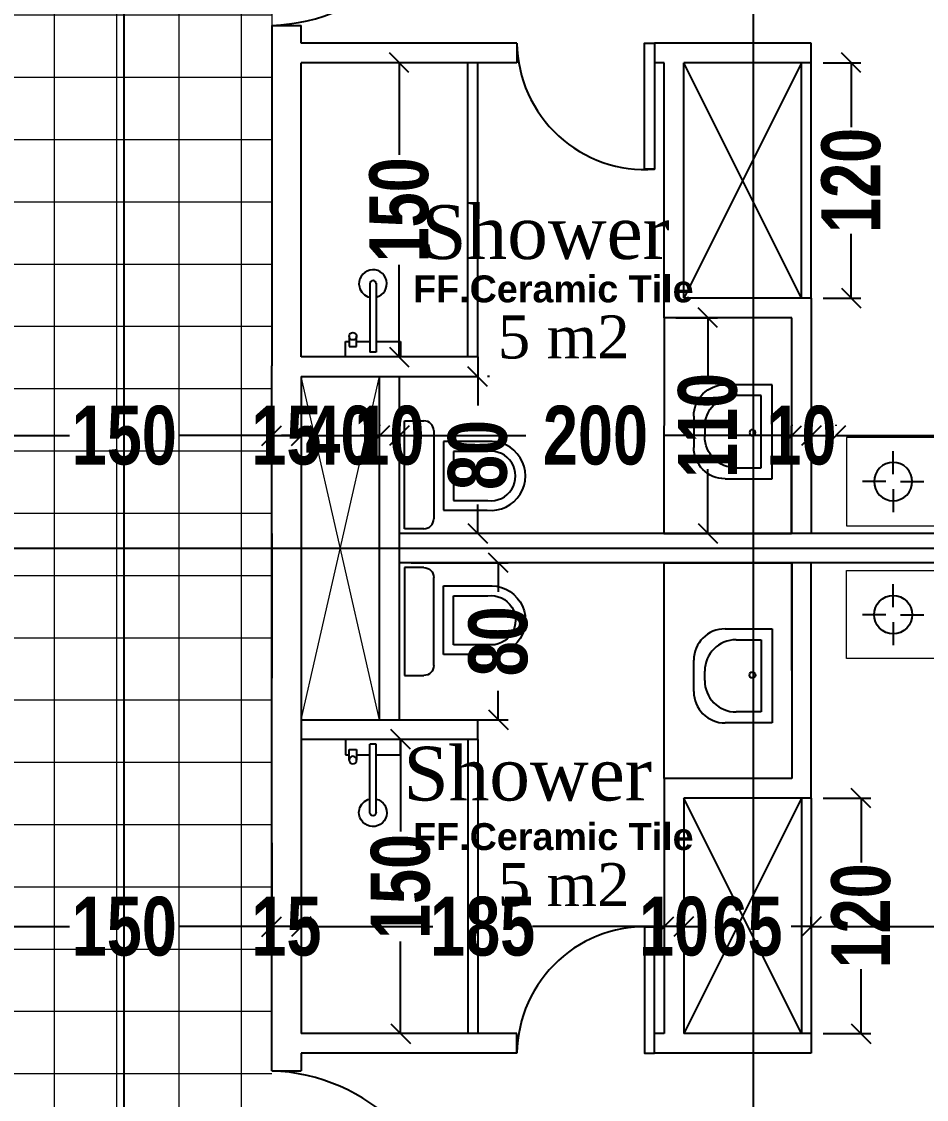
# Model space of a CAD drawing. Extents: x 285329 to 658348, y -83126 to -16980.
# Drawn here: x 359545 to 360006, y -40479 to -39930 of the extents above; entities that cross this region are included whole.
import ezdxf

# ---------------------------------------------------------------- set-up
doc = ezdxf.new("R2010")
doc.units = 0
doc.layers.get('0').update_dxf_attribs({"linetype": 'CONTINUOUS'})
doc.layers.get('DEFPOINTS').update_dxf_attribs({"color": 9, "linetype": 'CONTINUOUS'})
for name, color, linetype in [('AXIS', 1, 'CONTINUOUS'), ('FURNITURE', 4, 'CONTINUOUS'), ('Layer3', 50, 'CONTINUOUS'), ('TEXT', 3, 'CONTINUOUS'), ('WALL', 7, 'CONTINUOUS')]:
    doc.layers.add(name, color=color, linetype=linetype)
doc.layers.add('FURN', color=126, linetype='CONTINUOUS', lineweight=9)
doc.layers.add('VIS', color=8, linetype='CONTINUOUS', lineweight=18)
doc.styles.add('CITYBLUEPRINT', font='cityb___.ttf', dxfattribs={"width": 0.8})
doc.styles.add('style2', font='romantic.ttf', dxfattribs={"height": 50})
doc.styles.add('STYLE4', font='arialbd.ttf', dxfattribs={"height": 0.2})
doc.dimstyles.new('50', dxfattribs={"dimtxt": 30, "dimasz": 10, "dimexe": 5, "dimexo": 6, "dimgap": 5, "dimtad": 0, "dimdec": 0, "dimdsep": 46, "dimtxsty": 'CITYBLUEPRINT', "dimblk1": 'OBLIQUE', "dimblk2": 'OBLIQUE', "dimsah": 1, "dimcen": 0.05, "dimdle": 0.03, "dimclre": 22, "dimclrt": 7, "dimadec": 0, "dimazin": 0, "dimtfac": 1, "dimtdec": 0, "dimtix": 1, "dimtmove": 0, "dimatfit": 3, "dimldrblk": 'OBLIQUE', "dimfxl": 1, "dimtolj": 1, "dimtzin": 0, "dimarcsym": 0})

# ---------------------------------------------------------------- blocks, each defined once
blk = doc.blocks.new('_Oblique')
at = {"color": 0, "lineweight": -2}
blk.add_line((-0.5, -0.5), (0.5, 0.5), dxfattribs=at)
blk = doc.blocks.new('*D2603')
at = {"layer": 'DEFPOINTS', "color": 0, "linetype": 'Continuous', "lineweight": 5, "transparency": 16777216}
for p in [(359521.96, -40140.88), (359672.23, -40140.88), (359672.23, -40140.88)]:
    blk.add_point(p, dxfattribs=at)
at = {"layer": 'VIS', "color": 22, "linetype": 'Continuous', "lineweight": -2, "transparency": 16777216}
for p, q in [((359521.96, -40134.88), (359521.96, -40135.88)), ((359672.23, -40134.88), (359672.23, -40135.88))]:
    blk.add_line(p, q, dxfattribs=at)
at = {"layer": 'VIS', "color": 0, "linetype": 'Continuous', "lineweight": -2, "transparency": 16777216}
for p, q in [((359521.93, -40140.88), (359569.11, -40140.88)), ((359672.26, -40140.88), (359625.08, -40140.88))]:
    blk.add_line(p, q, dxfattribs=at)
at = {"layer": 'VIS', "color": 0, "linetype": 'Continuous', "lineweight": -2, "transparency": 16777216, "xscale": 10, "yscale": 10, "zscale": 10, "rotation": 180}
blk.add_blockref('_Oblique', (359521.96, -40140.88), dxfattribs=at)
at = {"layer": 'VIS', "color": 0, "linetype": 'Continuous', "lineweight": -2, "transparency": 16777216, "xscale": 10, "yscale": 10, "zscale": 10}
blk.add_blockref('_Oblique', (359672.23, -40140.88), dxfattribs=at)
at = {"layer": 'VIS', "color": 7, "linetype": 'Continuous', "lineweight": 5, "transparency": 16777216, "insert": (359597.09, -40140.88), "char_height": 30, "attachment_point": 5, "style": 'CITYBLUEPRINT'}
blk.add_mtext('\\A1;150', dxfattribs=at)
blk = doc.blocks.new('*D2604')
at = {"layer": 'DEFPOINTS', "color": 0, "linetype": 'Continuous', "lineweight": 5, "transparency": 16777216}
for p in [(359672.23, -40141.1), (359687.23, -40140.88), (359687.23, -40141.1)]:
    blk.add_point(p, dxfattribs=at)
at = {"layer": 'VIS', "color": 22, "linetype": 'Continuous', "lineweight": -2, "transparency": 16777216}
for p, q in [((359672.23, -40135.1), (359672.23, -40135.88)), ((359687.23, -40135.1), (359687.23, -40135.88))]:
    blk.add_line(p, q, dxfattribs=at)
at = {"layer": 'VIS', "color": 0, "linetype": 'Continuous', "lineweight": -2, "transparency": 16777216}
for p, q in [((359672.23, -40140.88), (359662.23, -40140.88)), ((359672.23, -40140.88), (359687.23, -40140.88)), ((359687.23, -40140.88), (359697.23, -40140.88))]:
    blk.add_line(p, q, dxfattribs=at)
at = {"layer": 'VIS', "color": 0, "linetype": 'Continuous', "lineweight": -2, "transparency": 16777216, "xscale": 10, "yscale": 10, "zscale": 10}
blk.add_blockref('_Oblique', (359672.23, -40140.88), dxfattribs=at)
at = {"layer": 'VIS', "color": 0, "linetype": 'Continuous', "lineweight": -2, "transparency": 16777216, "xscale": 10, "yscale": 10, "zscale": 10, "rotation": 180}
blk.add_blockref('_Oblique', (359687.23, -40140.88), dxfattribs=at)
at = {"layer": 'VIS', "color": 7, "linetype": 'Continuous', "lineweight": 5, "transparency": 16777216, "insert": (359679.73, -40140.88), "char_height": 30, "attachment_point": 5, "style": 'CITYBLUEPRINT'}
blk.add_mtext('\\A1;15', dxfattribs=at)
blk = doc.blocks.new('HWB')
at = {"layer": 'FURNITURE'}
for p, q in [((-0.6, 0), (0, 0)), ((-0.6, -0.3), (-0.6, 0)), ((0, 0), (0, -0.3)), ((-0.53, -0.07), (-0.07, -0.07)), ((-0.53, -0.23), (-0.53, -0.07)), ((-0.07, -0.07), (-0.07, -0.23)), ((-0.27, -0.43), (-0.33, -0.43)), ((-0.2, -0.5), (-0.4, -0.5))]:
    blk.add_line(p, q, dxfattribs=at)
blk.add_circle((-0.3057, -0.1263), 0.0188, dxfattribs=at)
for centre, start, end in [((-0.33, -0.23), 180, 270), ((-0.27, -0.23), 270, 0), ((-0.4, -0.3), 180, 270), ((-0.2, -0.3), 270, 0)]:
    blk.add_arc(centre, 0.2, start, end, dxfattribs=at)
blk = doc.blocks.new('WC')
at = {"layer": 'FURNITURE'}
for p, q in [((0, 0), (0.55, 0)), ((0, -0.1), (0, 0)), ((0.55, 0), (0.55, -0.1)), ((0.5, -0.15), (0.05, -0.15)), ((0.0937, -0.2), (0.0937, -0.4221)), ((0.4437, -0.2), (0.0937, -0.2)), ((0.4437, -0.4221), (0.4437, -0.2)), ((0.1437, -0.25), (0.1437, -0.425)), ((0.3937, -0.25), (0.1437, -0.25)), ((0.3937, -0.425), (0.3937, -0.25))]:
    blk.add_line(p, q, dxfattribs=at)
for centre, radius, start, end in [((0.05, -0.1), 0.05, 180, 270), ((0.5, -0.1), 0.05, 270, 0), ((0.2687, -0.4409), 0.176, 173.8732, 6.1268), ((0.2687, -0.4409), 0.126, 172.7575, 7.2425)]:
    blk.add_arc(centre, radius, start, end, dxfattribs=at)
blk = doc.blocks.new('BED90')
at = {"color": 1}
for p, q in [((-76122.23, -175772.7), (-76122.23, -175760.9)), ((-76126, -175776.47), (-76137.8, -175776.47)), ((-76118.46, -175776.47), (-76106.66, -175776.47)), ((-76122.23, -175780.24), (-76122.23, -175792.04)), ((-76122.23, -175973.06), (-76122.23, -175961.26)), ((-76126, -175976.83), (-76137.8, -175976.83)), ((-76118.46, -175976.83), (-76106.66, -175976.83)), ((-76122.23, -175980.6), (-76122.23, -175992.4))]:
    blk.add_line(p, q, dxfattribs=at)
at = {"color": 1, "extrusion": (0, 0, -1)}
for centre in [(-76122.23, -175776.47), (-76122.23, -175976.83)]:
    blk.add_ellipse(centre, major_axis=(6.89, 6.89), ratio=1, start_param=3.141593, end_param=9.424778, dxfattribs=at)
at = {"layer": 'FURN'}
for p, q in [((-76144.65, -175750.54), (-76099.65, -175750.54)), ((-76144.65, -175800.54), (-76144.65, -175750.54)), ((-76099.65, -175750.54), (-76099.65, -175800.54)), ((-76299.65, -175800.54), (-76099.65, -175800.54)), ((-76299.65, -175950.54), (-76299.65, -175800.54)), ((-76099.65, -175800.54), (-76144.65, -175800.54)), ((-76099.65, -175800.54), (-76099.65, -175950.54)), ((-76293.71, -175947.82), (-76293.71, -175803.68)), ((-76289.71, -175947.82), (-76289.71, -175803.68)), ((-76285.71, -175947.82), (-76285.71, -175803.68)), ((-76173.81, -175809.03), (-76296.74, -175809.03)), ((-76136.43, -175809.84), (-76105.32, -175809.84)), ((-76136.43, -175890.57), (-76136.43, -175809.84)), ((-76105.32, -175809.84), (-76105.32, -175890.57)), ((-76173.81, -175813.03), (-76296.74, -175813.03)), ((-76173.81, -175817.03), (-76296.74, -175817.03)), ((-76136.43, -175890.17), (-76105.32, -175890.17)), ((-76136.43, -175940.9), (-76136.43, -175890.17)), ((-76105.32, -175890.57), (-76136.43, -175890.57)), ((-76105.32, -175890.17), (-76105.32, -175940.9)), ((-76173.81, -175934.05), (-76296.74, -175934.05)), ((-76173.81, -175938.05), (-76296.74, -175938.05)), ((-76173.81, -175942.05), (-76296.74, -175942.05)), ((-76105.32, -175940.9), (-76136.43, -175940.9)), ((-76099.65, -175950.54), (-76299.65, -175950.54)), ((-76144.65, -175950.56), (-76144.65, -176000.56)), ((-76099.65, -175950.56), (-76144.65, -175950.56)), ((-76099.65, -176000.56), (-76099.65, -175950.56)), ((-76144.65, -176000.56), (-76099.65, -176000.56))]:
    blk.add_line(p, q, dxfattribs=at)
at = {"layer": 'Layer3', "color": 1, "linetype": 'Continuous', "extrusion": (0, 0, -1)}
for centre, major_axis, ratio, start_param, end_param in [((-76202.86, -175770.59), (40.87, 40.87), 1, 1.329085, 1.807955), ((-76648.69, -175909.31), (-358.58, 358.58), 1, 2.139925, 2.31453), ((-76498.83, -176007.66), (-266.06, 266.06), 1, 1.833807, 2.033087), ((-76449.38, -175677.69), (-293.45, 235.51), 0.655482, 3.041952, 3.241233), ((-76643.35, -175824.04), (-497.53, 98.07), 0.665001, 3.05429, 3.228895), ((-76202.86, -175980.48), (-40.87, 40.87), 1, 1.333638, 1.812508)]:
    blk.add_ellipse(centre, major_axis=major_axis, ratio=ratio, start_param=start_param, end_param=end_param, dxfattribs=at)
blk = doc.blocks.new('*D2677')
at = {"layer": 'DEFPOINTS', "color": 0, "linetype": 'Continuous', "lineweight": 5, "transparency": 16777216}
for p in [(359947.23, -40391.25), (359947.23, -40396.25), (360370.9, -40396.25)]:
    blk.add_point(p, dxfattribs=at)
at = {"layer": 'VIS', "color": 22, "linetype": 'Continuous', "lineweight": -2, "transparency": 16777216}
for p, q in [((359947.23, -40390.25), (359947.23, -40386.25)), ((360370.9, -40390.25), (360370.9, -40386.25))]:
    blk.add_line(p, q, dxfattribs=at)
at = {"layer": 'VIS', "color": 0, "linetype": 'Continuous', "lineweight": -2, "transparency": 16777216}
for p, q in [((359947.2, -40391.25), (360129.14, -40391.25)), ((360370.93, -40391.25), (360188.99, -40391.25))]:
    blk.add_line(p, q, dxfattribs=at)
at = {"layer": 'VIS', "color": 0, "linetype": 'Continuous', "lineweight": -2, "transparency": 16777216, "xscale": 10, "yscale": 10, "zscale": 10, "rotation": 180}
blk.add_blockref('_Oblique', (359947.23, -40391.25), dxfattribs=at)
at = {"layer": 'VIS', "color": 0, "linetype": 'Continuous', "lineweight": -2, "transparency": 16777216, "xscale": 10, "yscale": 10, "zscale": 10}
blk.add_blockref('_Oblique', (360370.9, -40391.25), dxfattribs=at)
at = {"layer": 'VIS', "color": 7, "linetype": 'Continuous', "lineweight": 5, "transparency": 16777216, "insert": (360159.07, -40391.25), "char_height": 30, "attachment_point": 5, "style": 'CITYBLUEPRINT'}
blk.add_mtext('\\A1;424', dxfattribs=at)
blk = doc.blocks.new('*D2678')
at = {"layer": 'DEFPOINTS', "color": 0, "linetype": 'Continuous', "lineweight": 5, "transparency": 16777216}
for p in [(359882.23, -40391.25), (359882.23, -40391.55), (359947.23, -40396.25)]:
    blk.add_point(p, dxfattribs=at)
at = {"layer": 'VIS', "color": 22, "linetype": 'Continuous', "lineweight": -2, "transparency": 16777216}
for p, q in [((359882.23, -40385.55), (359882.23, -40386.25)), ((359947.23, -40390.25), (359947.23, -40386.25))]:
    blk.add_line(p, q, dxfattribs=at)
at = {"layer": 'VIS', "color": 0, "linetype": 'Continuous', "lineweight": -2, "transparency": 16777216}
for p, q in [((359882.2, -40391.25), (359892.47, -40391.25)), ((359947.26, -40391.25), (359936.99, -40391.25))]:
    blk.add_line(p, q, dxfattribs=at)
at = {"layer": 'VIS', "color": 0, "linetype": 'Continuous', "lineweight": -2, "transparency": 16777216, "xscale": 10, "yscale": 10, "zscale": 10, "rotation": 180}
blk.add_blockref('_Oblique', (359882.23, -40391.25), dxfattribs=at)
at = {"layer": 'VIS', "color": 0, "linetype": 'Continuous', "lineweight": -2, "transparency": 16777216, "xscale": 10, "yscale": 10, "zscale": 10}
blk.add_blockref('_Oblique', (359947.23, -40391.25), dxfattribs=at)
at = {"layer": 'VIS', "color": 7, "linetype": 'Continuous', "lineweight": 5, "transparency": 16777216, "insert": (359914.73, -40391.25), "char_height": 30, "attachment_point": 5, "style": 'CITYBLUEPRINT'}
blk.add_mtext('\\A1;65', dxfattribs=at)
blk = doc.blocks.new('*D2679')
at = {"layer": 'DEFPOINTS', "color": 0, "linetype": 'Continuous', "lineweight": 5, "transparency": 16777216}
for p in [(359872.23, -40391.25), (359872.23, -40391.55), (359882.23, -40391.55)]:
    blk.add_point(p, dxfattribs=at)
at = {"layer": 'VIS', "color": 22, "linetype": 'Continuous', "lineweight": -2, "transparency": 16777216}
for p, q in [((359872.23, -40385.55), (359872.23, -40386.25)), ((359882.23, -40385.55), (359882.23, -40386.25))]:
    blk.add_line(p, q, dxfattribs=at)
at = {"layer": 'VIS', "color": 0, "linetype": 'Continuous', "lineweight": -2, "transparency": 16777216}
for p, q in [((359872.23, -40391.25), (359862.23, -40391.25)), ((359882.23, -40391.25), (359872.23, -40391.25)), ((359882.23, -40391.25), (359892.23, -40391.25))]:
    blk.add_line(p, q, dxfattribs=at)
at = {"layer": 'VIS', "color": 0, "linetype": 'Continuous', "lineweight": -2, "transparency": 16777216, "xscale": 10, "yscale": 10, "zscale": 10}
blk.add_blockref('_Oblique', (359872.23, -40391.25), dxfattribs=at)
at = {"layer": 'VIS', "color": 0, "linetype": 'Continuous', "lineweight": -2, "transparency": 16777216, "xscale": 10, "yscale": 10, "zscale": 10, "rotation": 180}
blk.add_blockref('_Oblique', (359882.23, -40391.25), dxfattribs=at)
at = {"layer": 'VIS', "color": 7, "linetype": 'Continuous', "lineweight": 5, "transparency": 16777216, "insert": (359877.23, -40391.25), "char_height": 30, "attachment_point": 5, "style": 'CITYBLUEPRINT'}
blk.add_mtext('\\A1;10', dxfattribs=at)
blk = doc.blocks.new('*D2680')
at = {"layer": 'DEFPOINTS', "color": 0, "linetype": 'Continuous', "lineweight": 5, "transparency": 16777216}
for p in [(359687.23, -40391.25), (359687.23, -40391.55), (359872.23, -40391.55)]:
    blk.add_point(p, dxfattribs=at)
at = {"layer": 'VIS', "color": 22, "linetype": 'Continuous', "lineweight": -2, "transparency": 16777216}
for p, q in [((359687.23, -40385.55), (359687.23, -40386.25)), ((359872.23, -40385.55), (359872.23, -40386.25))]:
    blk.add_line(p, q, dxfattribs=at)
at = {"layer": 'VIS', "color": 0, "linetype": 'Continuous', "lineweight": -2, "transparency": 16777216}
for p, q in [((359687.2, -40391.25), (359754.35, -40391.25)), ((359872.26, -40391.25), (359805.11, -40391.25))]:
    blk.add_line(p, q, dxfattribs=at)
at = {"layer": 'VIS', "color": 0, "linetype": 'Continuous', "lineweight": -2, "transparency": 16777216, "xscale": 10, "yscale": 10, "zscale": 10, "rotation": 180}
blk.add_blockref('_Oblique', (359687.23, -40391.25), dxfattribs=at)
at = {"layer": 'VIS', "color": 0, "linetype": 'Continuous', "lineweight": -2, "transparency": 16777216, "xscale": 10, "yscale": 10, "zscale": 10}
blk.add_blockref('_Oblique', (359872.23, -40391.25), dxfattribs=at)
at = {"layer": 'VIS', "color": 7, "linetype": 'Continuous', "lineweight": 5, "transparency": 16777216, "insert": (359779.73, -40391.25), "char_height": 30, "attachment_point": 5, "style": 'CITYBLUEPRINT'}
blk.add_mtext('\\A1;185', dxfattribs=at)
blk = doc.blocks.new('*D2681')
at = {"layer": 'DEFPOINTS', "color": 0, "linetype": 'Continuous', "lineweight": 5, "transparency": 16777216}
for p in [(359672.23, -40391.25), (359672.23, -40391.55), (359687.23, -40391.55)]:
    blk.add_point(p, dxfattribs=at)
at = {"layer": 'VIS', "color": 22, "linetype": 'Continuous', "lineweight": -2, "transparency": 16777216}
for p, q in [((359672.23, -40385.55), (359672.23, -40386.25)), ((359687.23, -40385.55), (359687.23, -40386.25))]:
    blk.add_line(p, q, dxfattribs=at)
at = {"layer": 'VIS', "color": 0, "linetype": 'Continuous', "lineweight": -2, "transparency": 16777216}
for p, q in [((359672.23, -40391.25), (359662.23, -40391.25)), ((359687.23, -40391.25), (359672.23, -40391.25)), ((359687.23, -40391.25), (359697.23, -40391.25))]:
    blk.add_line(p, q, dxfattribs=at)
at = {"layer": 'VIS', "color": 0, "linetype": 'Continuous', "lineweight": -2, "transparency": 16777216, "xscale": 10, "yscale": 10, "zscale": 10}
blk.add_blockref('_Oblique', (359672.23, -40391.25), dxfattribs=at)
at = {"layer": 'VIS', "color": 0, "linetype": 'Continuous', "lineweight": -2, "transparency": 16777216, "xscale": 10, "yscale": 10, "zscale": 10, "rotation": 180}
blk.add_blockref('_Oblique', (359687.23, -40391.25), dxfattribs=at)
at = {"layer": 'VIS', "color": 7, "linetype": 'Continuous', "lineweight": 5, "transparency": 16777216, "insert": (359679.73, -40391.25), "char_height": 30, "attachment_point": 5, "style": 'CITYBLUEPRINT'}
blk.add_mtext('\\A1;15', dxfattribs=at)
blk = doc.blocks.new('*D2682')
at = {"layer": 'DEFPOINTS', "color": 0, "linetype": 'Continuous', "lineweight": 5, "transparency": 16777216}
for p in [(359521.96, -40391.25), (359521.96, -40392.11), (359672.23, -40391.55)]:
    blk.add_point(p, dxfattribs=at)
at = {"layer": 'VIS', "color": 22, "linetype": 'Continuous', "lineweight": -2, "transparency": 16777216}
for p, q in [((359521.96, -40386.11), (359521.96, -40386.25)), ((359672.23, -40385.55), (359672.23, -40386.25))]:
    blk.add_line(p, q, dxfattribs=at)
at = {"layer": 'VIS', "color": 0, "linetype": 'Continuous', "lineweight": -2, "transparency": 16777216}
for p, q in [((359521.93, -40391.25), (359569.11, -40391.25)), ((359672.26, -40391.25), (359625.08, -40391.25))]:
    blk.add_line(p, q, dxfattribs=at)
at = {"layer": 'VIS', "color": 0, "linetype": 'Continuous', "lineweight": -2, "transparency": 16777216, "xscale": 10, "yscale": 10, "zscale": 10, "rotation": 180}
blk.add_blockref('_Oblique', (359521.96, -40391.25), dxfattribs=at)
at = {"layer": 'VIS', "color": 0, "linetype": 'Continuous', "lineweight": -2, "transparency": 16777216, "xscale": 10, "yscale": 10, "zscale": 10}
blk.add_blockref('_Oblique', (359672.23, -40391.25), dxfattribs=at)
at = {"layer": 'VIS', "color": 7, "linetype": 'Continuous', "lineweight": 5, "transparency": 16777216, "insert": (359597.09, -40391.25), "char_height": 30, "attachment_point": 5, "style": 'CITYBLUEPRINT'}
blk.add_mtext('\\A1;150', dxfattribs=at)
blk = doc.blocks.new('*D2690')
at = {"layer": 'DEFPOINTS', "color": 0, "linetype": 'Continuous', "lineweight": 5, "transparency": 16777216}
for p in [(359687.23, -40141.1), (359727.23, -40140.88), (359727.23, -40141.45)]:
    blk.add_point(p, dxfattribs=at)
at = {"layer": 'VIS', "color": 22, "linetype": 'Continuous', "lineweight": -2, "transparency": 16777216}
for p, q in [((359687.23, -40135.1), (359687.23, -40135.88)), ((359727.23, -40135.45), (359727.23, -40135.88))]:
    blk.add_line(p, q, dxfattribs=at)
at = {"layer": 'VIS', "color": 0, "linetype": 'Continuous', "lineweight": -2, "transparency": 16777216}
for p, q in [((359687.23, -40140.88), (359677.23, -40140.88)), ((359687.23, -40140.88), (359727.23, -40140.88)), ((359727.23, -40140.88), (359737.23, -40140.88))]:
    blk.add_line(p, q, dxfattribs=at)
at = {"layer": 'VIS', "color": 0, "linetype": 'Continuous', "lineweight": -2, "transparency": 16777216, "xscale": 10, "yscale": 10, "zscale": 10}
blk.add_blockref('_Oblique', (359687.23, -40140.88), dxfattribs=at)
at = {"layer": 'VIS', "color": 0, "linetype": 'Continuous', "lineweight": -2, "transparency": 16777216, "xscale": 10, "yscale": 10, "zscale": 10, "rotation": 180}
blk.add_blockref('_Oblique', (359727.23, -40140.88), dxfattribs=at)
at = {"layer": 'VIS', "color": 7, "linetype": 'Continuous', "lineweight": 5, "transparency": 16777216, "insert": (359707.23, -40140.88), "char_height": 30, "attachment_point": 5, "style": 'CITYBLUEPRINT'}
blk.add_mtext('\\A1;40', dxfattribs=at)
blk = doc.blocks.new('*D2691')
at = {"layer": 'DEFPOINTS', "color": 0, "linetype": 'Continuous', "lineweight": 5, "transparency": 16777216}
for p in [(359727.23, -40141.45), (359737.23, -40140.88), (359737.23, -40141.45)]:
    blk.add_point(p, dxfattribs=at)
at = {"layer": 'VIS', "color": 22, "linetype": 'Continuous', "lineweight": -2, "transparency": 16777216}
for p, q in [((359727.23, -40135.45), (359727.23, -40135.88)), ((359737.23, -40135.45), (359737.23, -40135.88))]:
    blk.add_line(p, q, dxfattribs=at)
at = {"layer": 'VIS', "color": 0, "linetype": 'Continuous', "lineweight": -2, "transparency": 16777216}
for p, q in [((359727.23, -40140.88), (359717.23, -40140.88)), ((359727.23, -40140.88), (359737.23, -40140.88)), ((359737.23, -40140.88), (359747.23, -40140.88))]:
    blk.add_line(p, q, dxfattribs=at)
at = {"layer": 'VIS', "color": 0, "linetype": 'Continuous', "lineweight": -2, "transparency": 16777216, "xscale": 10, "yscale": 10, "zscale": 10}
blk.add_blockref('_Oblique', (359727.23, -40140.88), dxfattribs=at)
at = {"layer": 'VIS', "color": 0, "linetype": 'Continuous', "lineweight": -2, "transparency": 16777216, "xscale": 10, "yscale": 10, "zscale": 10, "rotation": 180}
blk.add_blockref('_Oblique', (359737.23, -40140.88), dxfattribs=at)
at = {"layer": 'VIS', "color": 7, "linetype": 'Continuous', "lineweight": 5, "transparency": 16777216, "insert": (359732.23, -40140.88), "char_height": 30, "attachment_point": 5, "style": 'CITYBLUEPRINT'}
blk.add_mtext('\\A1;10', dxfattribs=at)
blk = doc.blocks.new('*D2692')
at = {"layer": 'DEFPOINTS', "color": 0, "linetype": 'Continuous', "lineweight": 5, "transparency": 16777216}
for p in [(359737.23, -40141.45), (359937.23, -40140.88), (359937.23, -40141.45)]:
    blk.add_point(p, dxfattribs=at)
at = {"layer": 'VIS', "color": 22, "linetype": 'Continuous', "lineweight": -2, "transparency": 16777216}
for p, q in [((359737.23, -40135.45), (359737.23, -40135.88)), ((359937.23, -40135.45), (359937.23, -40135.88))]:
    blk.add_line(p, q, dxfattribs=at)
at = {"layer": 'VIS', "color": 0, "linetype": 'Continuous', "lineweight": -2, "transparency": 16777216}
for p, q in [((359737.2, -40140.88), (359801.81, -40140.88)), ((359937.26, -40140.88), (359872.66, -40140.88))]:
    blk.add_line(p, q, dxfattribs=at)
at = {"layer": 'VIS', "color": 0, "linetype": 'Continuous', "lineweight": -2, "transparency": 16777216, "xscale": 10, "yscale": 10, "zscale": 10, "rotation": 180}
blk.add_blockref('_Oblique', (359737.23, -40140.88), dxfattribs=at)
at = {"layer": 'VIS', "color": 0, "linetype": 'Continuous', "lineweight": -2, "transparency": 16777216, "xscale": 10, "yscale": 10, "zscale": 10}
blk.add_blockref('_Oblique', (359937.23, -40140.88), dxfattribs=at)
at = {"layer": 'VIS', "color": 7, "linetype": 'Continuous', "lineweight": 5, "transparency": 16777216, "insert": (359837.23, -40140.88), "char_height": 30, "attachment_point": 5, "style": 'CITYBLUEPRINT'}
blk.add_mtext('\\A1;200', dxfattribs=at)
blk = doc.blocks.new('*D2693')
at = {"layer": 'DEFPOINTS', "color": 0, "linetype": 'Continuous', "lineweight": 5, "transparency": 16777216}
for p in [(359937.23, -40141.45), (359947.23, -40140.88), (359947.23, -40141.45)]:
    blk.add_point(p, dxfattribs=at)
at = {"layer": 'VIS', "color": 22, "linetype": 'Continuous', "lineweight": -2, "transparency": 16777216}
for p, q in [((359937.23, -40135.45), (359937.23, -40135.88)), ((359947.23, -40135.45), (359947.23, -40135.88))]:
    blk.add_line(p, q, dxfattribs=at)
at = {"layer": 'VIS', "color": 0, "linetype": 'Continuous', "lineweight": -2, "transparency": 16777216}
for p, q in [((359937.23, -40140.88), (359927.23, -40140.88)), ((359937.23, -40140.88), (359947.23, -40140.88)), ((359947.23, -40140.88), (359957.23, -40140.88))]:
    blk.add_line(p, q, dxfattribs=at)
at = {"layer": 'VIS', "color": 0, "linetype": 'Continuous', "lineweight": -2, "transparency": 16777216, "xscale": 10, "yscale": 10, "zscale": 10}
blk.add_blockref('_Oblique', (359937.23, -40140.88), dxfattribs=at)
at = {"layer": 'VIS', "color": 0, "linetype": 'Continuous', "lineweight": -2, "transparency": 16777216, "xscale": 10, "yscale": 10, "zscale": 10, "rotation": 180}
blk.add_blockref('_Oblique', (359947.23, -40140.88), dxfattribs=at)
at = {"layer": 'VIS', "color": 7, "linetype": 'Continuous', "lineweight": 5, "transparency": 16777216, "insert": (359942.23, -40140.88), "char_height": 30, "attachment_point": 5, "style": 'CITYBLUEPRINT'}
blk.add_mtext('\\A1;10', dxfattribs=at)
blk = doc.blocks.new('*D2694')
at = {"layer": 'DEFPOINTS', "color": 0, "linetype": 'Continuous', "lineweight": 5, "transparency": 16777216}
for p in [(359959.73, -40141.45), (360364.73, -40140.88), (360364.73, -40140.88)]:
    blk.add_point(p, dxfattribs=at)
at = {"layer": 'VIS', "color": 22, "linetype": 'Continuous', "lineweight": -2, "transparency": 16777216}
for p, q in [((359959.73, -40135.45), (359959.73, -40135.88)), ((360364.73, -40134.88), (360364.73, -40135.88))]:
    blk.add_line(p, q, dxfattribs=at)
at = {"layer": 'VIS', "color": 0, "linetype": 'Continuous', "lineweight": -2, "transparency": 16777216}
for p, q in [((359959.7, -40140.88), (360129.41, -40140.88)), ((360364.76, -40140.88), (360195.06, -40140.88))]:
    blk.add_line(p, q, dxfattribs=at)
at = {"layer": 'VIS', "color": 0, "linetype": 'Continuous', "lineweight": -2, "transparency": 16777216, "xscale": 10, "yscale": 10, "zscale": 10, "rotation": 180}
blk.add_blockref('_Oblique', (359959.73, -40140.88), dxfattribs=at)
at = {"layer": 'VIS', "color": 0, "linetype": 'Continuous', "lineweight": -2, "transparency": 16777216, "xscale": 10, "yscale": 10, "zscale": 10}
blk.add_blockref('_Oblique', (360364.73, -40140.88), dxfattribs=at)
at = {"layer": 'VIS', "color": 7, "linetype": 'Continuous', "lineweight": 5, "transparency": 16777216, "insert": (360162.23, -40140.88), "char_height": 30, "attachment_point": 5, "style": 'CITYBLUEPRINT'}
blk.add_mtext('\\A1;405', dxfattribs=at)
blk = doc.blocks.new('*D2757')
at = {"layer": 'DEFPOINTS', "color": 0, "linetype": 'Continuous', "lineweight": 5, "transparency": 16777216}
for p in [(359947.23, -40325.79), (359947.23, -40445.79), (359972.6, -40445.79)]:
    blk.add_point(p, dxfattribs=at)
at = {"layer": 'VIS', "color": 22, "linetype": 'Continuous', "lineweight": -2, "transparency": 16777216}
for p, q in [((359953.23, -40325.79), (359977.6, -40325.79)), ((359953.23, -40445.79), (359977.6, -40445.79))]:
    blk.add_line(p, q, dxfattribs=at)
at = {"layer": 'VIS', "color": 0, "linetype": 'Continuous', "lineweight": -2, "transparency": 16777216}
for p, q in [((359972.6, -40325.76), (359972.6, -40358.56)), ((359972.6, -40445.82), (359972.6, -40413.03))]:
    blk.add_line(p, q, dxfattribs=at)
at = {"layer": 'VIS', "color": 0, "linetype": 'Continuous', "lineweight": -2, "transparency": 16777216, "xscale": 10, "yscale": 10, "zscale": 10}
for p, rotation in [((359972.6, -40325.79), 90), ((359972.6, -40445.79), 270)]:
    blk.add_blockref('_Oblique', p, dxfattribs=dict(at, rotation=rotation))
at = {"layer": 'VIS', "color": 7, "linetype": 'Continuous', "lineweight": 5, "transparency": 16777216, "insert": (359972.6, -40385.79), "char_height": 30, "attachment_point": 5, "rotation": 90, "style": 'CITYBLUEPRINT'}
blk.add_mtext('\\A1;120', dxfattribs=at)
blk = doc.blocks.new('*D2760')
at = {"layer": 'DEFPOINTS', "color": 0, "linetype": 'Continuous', "lineweight": 5, "transparency": 16777216}
for p in [(359947.23, -39950.79), (359947.23, -40070.79), (359967.55, -40070.79)]:
    blk.add_point(p, dxfattribs=at)
at = {"layer": 'VIS', "color": 22, "linetype": 'Continuous', "lineweight": -2, "transparency": 16777216}
for p, q in [((359953.23, -39950.79), (359972.55, -39950.79)), ((359953.23, -40070.79), (359972.55, -40070.79))]:
    blk.add_line(p, q, dxfattribs=at)
at = {"layer": 'VIS', "color": 0, "linetype": 'Continuous', "lineweight": -2, "transparency": 16777216}
for p, q in [((359967.55, -39950.76), (359967.55, -39983.56)), ((359967.55, -40070.82), (359967.55, -40038.03))]:
    blk.add_line(p, q, dxfattribs=at)
at = {"layer": 'VIS', "color": 0, "linetype": 'Continuous', "lineweight": -2, "transparency": 16777216, "xscale": 10, "yscale": 10, "zscale": 10}
for p, rotation in [((359967.55, -39950.79), 90), ((359967.55, -40070.79), 270)]:
    blk.add_blockref('_Oblique', p, dxfattribs=dict(at, rotation=rotation))
at = {"layer": 'VIS', "color": 7, "linetype": 'Continuous', "lineweight": 5, "transparency": 16777216, "insert": (359967.55, -40010.79), "char_height": 30, "attachment_point": 5, "rotation": 90, "style": 'CITYBLUEPRINT'}
blk.add_mtext('\\A1;120', dxfattribs=at)
blk = doc.blocks.new('*D2761')
at = {"layer": 'DEFPOINTS', "color": 0, "linetype": 'Continuous', "lineweight": 5, "transparency": 16777216}
for p in [(359872.23, -40080.79), (359872.06, -40190.79), (359894.49, -40190.79)]:
    blk.add_point(p, dxfattribs=at)
at = {"layer": 'VIS', "color": 22, "linetype": 'Continuous', "lineweight": -2, "transparency": 16777216}
for p, q in [((359878.23, -40080.79), (359899.49, -40080.79)), ((359878.06, -40190.79), (359899.49, -40190.79))]:
    blk.add_line(p, q, dxfattribs=at)
at = {"layer": 'VIS', "color": 0, "linetype": 'Continuous', "lineweight": -2, "transparency": 16777216}
for p, q in [((359894.49, -40080.76), (359894.49, -40113.62)), ((359894.49, -40190.82), (359894.49, -40157.96))]:
    blk.add_line(p, q, dxfattribs=at)
at = {"layer": 'VIS', "color": 0, "linetype": 'Continuous', "lineweight": -2, "transparency": 16777216, "xscale": 10, "yscale": 10, "zscale": 10}
for p, rotation in [((359894.49, -40080.79), 90), ((359894.49, -40190.79), 270)]:
    blk.add_blockref('_Oblique', p, dxfattribs=dict(at, rotation=rotation))
at = {"layer": 'VIS', "color": 7, "linetype": 'Continuous', "lineweight": 5, "transparency": 16777216, "insert": (359894.49, -40135.79), "char_height": 30, "attachment_point": 5, "rotation": 90, "style": 'CITYBLUEPRINT'}
blk.add_mtext('\\A1;110', dxfattribs=at)
blk = doc.blocks.new('y7y8uyg')
at = {"layer": 'FURNITURE', "color": 1, "lineweight": 25}
for p, q in [((358503.97, -40160.65), (358503.97, -40195.86)), ((358507.27, -40160.65), (358507.27, -40195.86)), ((358491.62, -40190.4), (358491.62, -40198.29)), ((358503.97, -40190.4), (358491.62, -40190.4)), ((358513.95, -40190.4), (358507.27, -40190.4)), ((358513.95, -40193.05), (358513.95, -40187.72)), ((358517.81, -40187.72), (358517.81, -40193.05)), ((358519.69, -40190.4), (358517.81, -40190.4)), ((358519.69, -40198.29), (358519.69, -40190.4)), ((358503.97, -40195.86), (358507.27, -40195.86)), ((358517.81, -40193.05), (358513.95, -40193.05))]:
    blk.add_line(p, q, dxfattribs=at)
for points, knots in [([(358503.97, -40167.86), (358500.23, -40166.95), (358497.86, -40163.15), (358498.73, -40159.31), (358499.6, -40155.51), (358503.47, -40153.14), (358507.27, -40154.04), (358511.08, -40154.95), (358513.45, -40158.75), (358512.57, -40162.59), (358512.08, -40165.05), (358509.71, -40167.39), (358507.27, -40167.86)], [0, 0, 0, 0, 1, 1, 1, 2, 2, 2, 3, 3, 3, 4, 4, 4, 4]), ([(358503.97, -40160.96), (358503.97, -40160.06), (358504.72, -40159.31), (358505.59, -40159.31), (358506.53, -40159.31), (358507.27, -40160.03), (358507.27, -40160.96), (358507.27, -40160.96), (358507.27, -40160.96), (358507.27, -40160.96)], [0, 0, 0, 0, 1, 1, 1, 2, 2, 2, 3, 3, 3, 3]), ([(358515.88, -40185.79), (358516.94, -40185.79), (358517.81, -40186.66), (358517.81, -40187.72), (358517.81, -40188.78), (358516.94, -40189.65), (358515.88, -40189.65), (358514.82, -40189.65), (358513.95, -40188.78), (358513.95, -40187.72), (358513.95, -40186.66), (358514.82, -40185.79), (358515.88, -40185.79), (358515.88, -40185.79), (358515.88, -40185.79), (358515.88, -40185.79), (358515.88, -40185.79), (358515.88, -40185.79), (358515.88, -40185.79)], [0, 0, 0, 0, 1, 1, 1, 2, 2, 2, 3, 3, 3, 4, 4, 4, 5, 5, 5, 6, 6, 6, 6])]:
    blk.add_open_spline(points, degree=3, knots=knots, dxfattribs=at)
blk = doc.blocks.new('*D2766')
at = {"layer": 'DEFPOINTS', "color": 0, "linetype": 'Continuous', "lineweight": 5, "transparency": 16777216}
for p in [(359772.23, -39950.79), (359737.17, -40100.79), (359772.23, -40100.79)]:
    blk.add_point(p, dxfattribs=at)
at = {"layer": 'VIS', "color": 22, "linetype": 'Continuous', "lineweight": -2, "transparency": 16777216}
for p, q in [((359766.23, -39950.79), (359732.17, -39950.79)), ((359766.23, -40100.79), (359732.17, -40100.79))]:
    blk.add_line(p, q, dxfattribs=at)
at = {"layer": 'VIS', "color": 0, "linetype": 'Continuous', "lineweight": -2, "transparency": 16777216}
for p, q in [((359737.17, -39950.76), (359737.17, -39997.81)), ((359737.17, -40100.82), (359737.17, -40053.78))]:
    blk.add_line(p, q, dxfattribs=at)
at = {"layer": 'VIS', "color": 0, "linetype": 'Continuous', "lineweight": -2, "transparency": 16777216, "xscale": 10, "yscale": 10, "zscale": 10}
for p, rotation in [((359737.17, -39950.79), 90), ((359737.17, -40100.79), 270)]:
    blk.add_blockref('_Oblique', p, dxfattribs=dict(at, rotation=rotation))
at = {"layer": 'VIS', "color": 7, "linetype": 'Continuous', "lineweight": 5, "transparency": 16777216, "insert": (359737.17, -40025.79), "char_height": 30, "attachment_point": 5, "rotation": 90, "style": 'CITYBLUEPRINT'}
blk.add_mtext('\\A1;150', dxfattribs=at)
blk = doc.blocks.new('*D2767')
at = {"layer": 'DEFPOINTS', "color": 0, "linetype": 'Continuous', "lineweight": 5, "transparency": 16777216}
for p in [(359777.23, -40110.79), (359777.23, -40190.79), (359777.23, -40190.79)]:
    blk.add_point(p, dxfattribs=at)
at = {"layer": 'VIS', "color": 0, "linetype": 'Continuous', "lineweight": -2, "transparency": 16777216}
for p, q in [((359777.23, -40110.76), (359777.23, -40125.62)), ((359777.23, -40190.82), (359777.23, -40175.97))]:
    blk.add_line(p, q, dxfattribs=at)
at = {"layer": 'VIS', "color": 22, "linetype": 'Continuous', "lineweight": -2, "transparency": 16777216}
for p, q in [((359783.23, -40110.79), (359782.23, -40110.79)), ((359783.23, -40190.79), (359782.23, -40190.79))]:
    blk.add_line(p, q, dxfattribs=at)
at = {"layer": 'VIS', "color": 0, "linetype": 'Continuous', "lineweight": -2, "transparency": 16777216, "xscale": 10, "yscale": 10, "zscale": 10}
for p, rotation in [((359777.23, -40110.79), 90), ((359777.23, -40190.79), 270)]:
    blk.add_blockref('_Oblique', p, dxfattribs=dict(at, rotation=rotation))
at = {"layer": 'VIS', "color": 7, "linetype": 'Continuous', "lineweight": 5, "transparency": 16777216, "insert": (359777.23, -40150.79), "char_height": 30, "attachment_point": 5, "rotation": 90, "style": 'CITYBLUEPRINT'}
blk.add_mtext('\\A1;80', dxfattribs=at)
blk = doc.blocks.new('*D2768')
at = {"layer": 'DEFPOINTS', "color": 0, "linetype": 'Continuous', "lineweight": 5, "transparency": 16777216}
for p in [(359737.23, -40205.79), (359737.23, -40285.79), (359787.69, -40285.79)]:
    blk.add_point(p, dxfattribs=at)
at = {"layer": 'VIS', "color": 22, "linetype": 'Continuous', "lineweight": -2, "transparency": 16777216}
for p, q in [((359743.23, -40205.79), (359792.69, -40205.79)), ((359743.23, -40285.79), (359792.69, -40285.79))]:
    blk.add_line(p, q, dxfattribs=at)
at = {"layer": 'VIS', "color": 0, "linetype": 'Continuous', "lineweight": -2, "transparency": 16777216}
for p, q in [((359787.69, -40205.76), (359787.69, -40220.62)), ((359787.69, -40285.82), (359787.69, -40270.97))]:
    blk.add_line(p, q, dxfattribs=at)
at = {"layer": 'VIS', "color": 0, "linetype": 'Continuous', "lineweight": -2, "transparency": 16777216, "xscale": 10, "yscale": 10, "zscale": 10}
for p, rotation in [((359787.69, -40205.79), 90), ((359787.69, -40285.79), 270)]:
    blk.add_blockref('_Oblique', p, dxfattribs=dict(at, rotation=rotation))
at = {"layer": 'VIS', "color": 7, "linetype": 'Continuous', "lineweight": 5, "transparency": 16777216, "insert": (359787.69, -40245.79), "char_height": 30, "attachment_point": 5, "rotation": 90, "style": 'CITYBLUEPRINT'}
blk.add_mtext('\\A1;80', dxfattribs=at)
blk = doc.blocks.new('*D2769')
at = {"layer": 'DEFPOINTS', "color": 0, "linetype": 'Continuous', "lineweight": 5, "transparency": 16777216}
for p in [(359772.23, -40295.79), (359737.93, -40445.79), (359772.23, -40445.79)]:
    blk.add_point(p, dxfattribs=at)
at = {"layer": 'VIS', "color": 22, "linetype": 'Continuous', "lineweight": -2, "transparency": 16777216}
for p, q in [((359766.23, -40295.79), (359732.93, -40295.79)), ((359766.23, -40445.79), (359732.93, -40445.79))]:
    blk.add_line(p, q, dxfattribs=at)
at = {"layer": 'VIS', "color": 0, "linetype": 'Continuous', "lineweight": -2, "transparency": 16777216}
for p, q in [((359737.93, -40295.76), (359737.93, -40342.81)), ((359737.93, -40445.82), (359737.93, -40398.78))]:
    blk.add_line(p, q, dxfattribs=at)
at = {"layer": 'VIS', "color": 0, "linetype": 'Continuous', "lineweight": -2, "transparency": 16777216, "xscale": 10, "yscale": 10, "zscale": 10}
for p, rotation in [((359737.93, -40295.79), 90), ((359737.93, -40445.79), 270)]:
    blk.add_blockref('_Oblique', p, dxfattribs=dict(at, rotation=rotation))
at = {"layer": 'VIS', "color": 7, "linetype": 'Continuous', "lineweight": 5, "transparency": 16777216, "insert": (359737.93, -40370.79), "char_height": 30, "attachment_point": 5, "rotation": 90, "style": 'CITYBLUEPRINT'}
blk.add_mtext('\\A1;150', dxfattribs=at)

msp = doc.modelspace()

# ---------------------------------------------------------------- hatches: boundary and pattern name
at = {"layer": 'VIS', "linetype": 'Continuous', "lineweight": 5}
h = msp.add_hatch(dxfattribs=at)
h.set_pattern_fill('ANSI37', color=256, scale=10, angle=45)
h.set_pattern_definition([(90, (45554.062, -10494.21), (-31.75, 5e-15), []), (180, (45554.062, -10494.21), (-5e-15, -31.75), [])])
edge = h.paths.add_edge_path()
edge.add_line((359291.94, -39546.08), (359495.56, -39544.78))
edge.add_line((359495.56, -39544.78), (359495.56, -39560.51))
edge.add_line((359495.56, -39560.51), (359912.58, -39560.78))
edge.add_line((359912.58, -39560.78), (359912.58, -39680.81))
edge.add_line((359912.58, -39680.81), (359672.23, -39680.81))
edge.add_line((359672.23, -39680.81), (359672.23, -42439.64))
edge.add_line((359672.23, -42439.64), (359521.96, -42438.42))
edge.add_line((359521.96, -42438.42), (359521.96, -40969.99))
edge.add_line((359521.96, -40969.99), (358854.38, -40971.21))
edge.add_line((358854.38, -40971.21), (358851.46, -40793.13))
edge.add_line((358851.46, -40793.13), (359524.09, -40793.13))
edge.add_line((359524.09, -40793.13), (359520.89, -39680.81))
edge.add_line((359520.89, -39680.81), (359293, -39680.81))
edge.add_line((359293, -39680.81), (359291.22, -39546.09))

# ---------------------------------------------------------------- linework, layer by layer
at = {"layer": 'AXIS'}
for p, q in [((359597.09, -42846.26), (359597.09, -38978.31)), ((359917.78, -39110.82), (359917.25, -42695.1)), ((359772.23, -40100.79), (359772.23, -39950.79)), ((359777.23, -40100.79), (359777.23, -39950.79)), ((359942.23, -39950.79), (359882.23, -40070.79)), ((359942.23, -40070.79), (359882.23, -39950.79)), ((359942.23, -40070.79), (359942.23, -39950.79)), ((359947.23, -40070.79), (359947.23, -39950.79)), ((358491.62, -40198.29), (360818.48, -40198.29)), ((359772.23, -40295.79), (359772.23, -40445.79)), ((359777.23, -40295.79), (359777.23, -40445.79)), ((359942.23, -40445.79), (359882.23, -40325.79)), ((359942.23, -40325.79), (359882.23, -40445.79)), ((359942.23, -40325.79), (359942.23, -40445.79)), ((359947.23, -40325.79), (359947.23, -40445.79))]:
    msp.add_line(p, q, dxfattribs=at)
at = {"layer": 'FURNITURE'}
for p, q in [((359672.23, -39931.79), (359687.23, -39931.79)), ((359672.23, -39931.79), (359687.23, -39931.79)), ((359672.23, -39931.79), (359687.23, -39931.79)), ((359672.23, -39931.79), (359687.23, -39931.79)), ((359672.23, -40464.79), (359687.23, -40464.79)), ((359672.23, -40464.79), (359687.23, -40464.79)), ((359672.23, -40464.79), (359687.23, -40464.79)), ((359672.23, -40464.79), (359687.23, -40464.79)), ((359672.23, -40464.79), (359687.23, -40464.79)), ((359672.23, -40464.79), (359687.23, -40464.79)), ((359672.23, -40464.79), (359687.23, -40464.79)), ((359672.23, -40464.79), (359687.23, -40464.79))]:
    msp.add_line(p, q, dxfattribs=at)
at = {"layer": 'FURNITURE', "linetype": 'Continuous', "flags": 128}
for points in [[(359867.23, -39940.79), (359867.23, -40005.1), (359862.23, -40005.1), (359862.23, -39940.79), (359867.23, -39940.79)], [(359867.23, -40455.79), (359867.23, -40391.49), (359862.23, -40391.49), (359862.23, -40455.79), (359867.23, -40455.79)]]:
    msp.add_lwpolyline(points, dxfattribs=at)
at = {"layer": 'FURNITURE', "linetype": 'Continuous'}
for points in [[(359937.23, -40080.79), (359872.23, -40080.79), (359872.06, -40190.79), (359937.06, -40190.79)], [(359937.23, -40315.79), (359872.23, -40315.79), (359872.23, -40205.79), (359937.06, -40205.79)]]:
    msp.add_lwpolyline(points, close=True, dxfattribs=at)
at = {"layer": 'FURNITURE'}
for centre, start, end in [((359668.75, -39836.25), 272.0865, 356.6771), ((359668.75, -40560.33), 3.3229, 87.9135)]:
    msp.add_arc(centre, 95.6, start, end, dxfattribs=at)
at = {"layer": 'FURNITURE', "linetype": 'Continuous'}
for centre, start, end in [((359862.56, -39939.93), 180.7583, 274.0976), ((359862.56, -40456.66), 85.9024, 179.2417)]:
    msp.add_arc(centre, 65.34, start, end, dxfattribs=at)
at = {"layer": 'VIS', "linetype": 'Continuous', "lineweight": 5}
for p, q in [((359672.23, -39835.79), (359672.23, -39931.79)), ((359727.23, -40285.79), (359687.23, -40110.79)), ((359687.23, -40285.79), (359727.23, -40110.79))]:
    msp.add_line(p, q, dxfattribs=at)
at = {"layer": 'WALL', "ltscale": 3}
for p, q in [((359672.23, -39931.79), (359672.23, -40105.34)), ((359672.23, -39931.79), (359672.23, -40105.34)), ((359672.23, -39931.79), (359672.23, -39956.83)), ((359672.23, -39931.79), (359672.23, -40105.34)), ((359687.23, -39940.79), (359687.23, -39931.79)), ((359687.23, -39940.79), (359687.23, -39931.79)), ((359687.23, -39940.79), (359687.23, -39931.79)), ((359687.23, -39940.79), (359687.23, -39931.79)), ((359797.23, -39940.79), (359687.23, -39940.79)), ((359947.23, -39940.79), (359867.23, -39940.79)), ((359867.23, -39940.79), (359867.23, -39950.79)), ((359947.23, -39950.79), (359947.23, -39940.79)), ((359797.23, -39950.79), (359687.23, -39950.79)), ((359687.23, -40054.07), (359687.23, -39950.79)), ((359687.23, -40100.79), (359687.23, -39950.79)), ((359687.23, -40041), (359687.23, -39950.79)), ((359687.23, -40031), (359687.23, -39950.79)), ((359872.23, -39950.79), (359867.23, -39950.79)), ((359872.23, -40080.79), (359872.23, -39950.79)), ((359947.23, -39950.79), (359882.23, -39950.79)), ((359882.23, -40070.79), (359882.23, -39950.79)), ((359947.23, -40070.79), (359882.23, -40070.79)), ((359947.23, -40070.79), (359947.23, -40190.79)), ((359937.23, -40080.79), (359872.23, -40080.79)), ((359937.23, -40190.79), (359937.23, -40080.79)), ((359777.23, -40100.79), (359687.23, -40100.79)), ((359777.23, -40100.79), (359777.23, -40110.79)), ((359672.23, -40384.58), (359672.23, -40105.34)), ((359687.23, -40110.79), (359777.23, -40110.79)), ((359727.23, -40285.79), (359727.23, -40110.79)), ((359737.23, -40110.79), (359737.23, -40285.79)), ((359672.23, -40190.79), (359672.23, -40264.51)), ((359672.23, -40190.79), (359672.23, -40264.51)), ((359937.23, -40205.79), (359937.23, -40315.79)), ((359947.23, -40325.79), (359947.23, -40205.79)), ((359672.23, -40464.79), (359672.23, -40291.25)), ((359672.23, -40464.79), (359672.23, -40291.25)), ((359672.23, -40464.79), (359672.23, -40291.25)), ((359687.23, -40285.79), (359777.23, -40285.79)), ((359777.23, -40295.79), (359777.23, -40285.79)), ((359687.23, -40295.79), (359687.23, -40445.79)), ((359777.23, -40295.79), (359687.23, -40295.79)), ((359937.23, -40315.79), (359872.23, -40315.79)), ((359872.23, -40315.79), (359872.23, -40445.79)), ((359947.23, -40325.79), (359882.23, -40325.79)), ((359882.23, -40325.79), (359882.23, -40445.79)), ((359687.23, -40342.51), (359687.23, -40445.79)), ((359672.23, -40348.51), (359672.23, -40401.74)), ((359687.23, -40348.51), (359687.23, -40401.74)), ((359687.23, -40348.51), (359687.23, -40401.74)), ((359687.23, -40355.58), (359687.23, -40445.79)), ((359687.23, -40361.58), (359687.23, -40401.74)), ((359687.23, -40365.58), (359687.23, -40445.79)), ((359672.23, -40464.79), (359672.23, -40439.75)), ((359797.23, -40445.79), (359687.23, -40445.79)), ((359872.23, -40445.79), (359867.23, -40445.79)), ((359867.23, -40455.79), (359867.23, -40445.79)), ((359947.23, -40445.79), (359882.23, -40445.79)), ((359947.23, -40445.79), (359947.23, -40455.79)), ((359797.23, -40455.79), (359687.23, -40455.79)), ((359687.23, -40455.79), (359687.23, -40464.79)), ((359687.23, -40455.79), (359687.23, -40464.79)), ((359687.23, -40455.79), (359687.23, -40464.79)), ((359687.23, -40455.79), (359687.23, -40464.79)), ((359947.23, -40455.79), (359867.23, -40455.79))]:
    msp.add_line(p, q, dxfattribs=at)
at = {"layer": 'WALL', "linetype": 'Continuous'}
for p, q in [((359672.23, -39931.79), (359687.23, -39931.79)), ((359672.23, -39931.79), (359687.23, -39931.79)), ((359672.23, -39931.79), (359687.23, -39931.79)), ((359672.23, -39931.79), (359687.23, -39931.79)), ((359797.23, -39940.79), (359797.23, -39950.79)), ((359797.23, -40455.79), (359797.23, -40445.79)), ((359672.23, -40464.79), (359687.23, -40464.79)), ((359672.23, -40464.79), (359687.23, -40464.79)), ((359672.23, -40464.79), (359687.23, -40464.79)), ((359672.23, -40464.79), (359687.23, -40464.79)), ((359672.23, -40464.79), (359687.23, -40464.79)), ((359672.23, -40464.79), (359687.23, -40464.79)), ((359672.23, -40464.79), (359687.23, -40464.79)), ((359672.23, -40464.79), (359687.23, -40464.79))]:
    msp.add_line(p, q, dxfattribs=at)
at = {"layer": 'WALL', "linetype": 'Continuous', "ltscale": 3}
for p, q in [((359687.23, -40110.79), (359687.23, -40401.74)), ((359672.23, -40190.79), (359672.23, -40205.79)), ((359672.23, -40190.79), (359672.23, -40264.51)), ((359672.23, -40348.51), (359672.23, -40401.74))]:
    msp.add_line(p, q, dxfattribs=at)
for points in [[(360364.73, -40120.42), (360364.73, -40190.79), (359737.23, -40190.79)], [(360364.73, -40299.39), (360364.73, -40205.79), (359737.23, -40205.79)]]:
    msp.add_lwpolyline(points, dxfattribs=at)

# ---------------------------------------------------------------- block references
at = {"color": 1, "rotation": 269.9999999999533}
msp.add_blockref('BED90', (535965.78, -116286.6), dxfattribs=at)
at = {"color": 1, "xscale": -1, "rotation": 270}
msp.add_blockref('BED90', (535965.78, 35890.01), dxfattribs=at)
at = {"layer": 'FURNITURE'}
for name, p, xscale, yscale, zscale, rotation in [('HWB', (359927.31, -40114.94), -79.999999999981, 80, 80, 269.9999999999531), ('WC', (359739.81, -40188.37), 99.99999999999224, 99.99999999999224, 99.99999999999224, 89.9999999994985), ('WC', (359739.81, -40208.21), -99.99999999999224, 100, 100, 90.00000000049943), ('HWB', (359927.31, -40287.44), 79.999999999981, 79.999999999981, 79.999999999981, 270.0000000000449)]:
    msp.add_blockref(name, p, dxfattribs=dict(at, xscale=xscale, yscale=yscale, zscale=zscale, rotation=rotation))
at = {"layer": 'VIS', "linetype": 'Continuous', "lineweight": 5, "xscale": -1}
msp.add_blockref('y7y8uyg', (718229.45, 97.5), dxfattribs=at)
at = {"layer": 'VIS', "linetype": 'Continuous', "lineweight": 5, "rotation": 180}
msp.add_blockref('y7y8uyg', (718229.45, -80494.09), dxfattribs=at)

# ---------------------------------------------------------------- texts
at = {"layer": 'TEXT'}
for s, insert, char_height, width, attachment_point, style in [('Shower', (359875.1, -40051.26), 27.44, 68.4943, 9, 'style2'), ('FF.Ceramic Tile', (359887.23, -40059.23), 13.7388, 148.7202, 3, 'STYLE4'), ('5 m2', (359787.43, -40079.61), 21.952, 364.5745, 1, 'style2'), ('Shower', (359865.98, -40327.37), 27.44, 68.4943, 9, 'style2'), ('FF.Ceramic Tile', (359887.23, -40338.5), 13.7388, 148.7202, 3, 'STYLE4'), ('5 m2', (359787.43, -40358.88), 21.952, 364.5745, 1, 'style2')]:
    msp.add_mtext(s, dxfattribs=dict(at, insert=insert, char_height=char_height, width=width, attachment_point=attachment_point, style=style))

# ---------------------------------------------------------------- dimensions: what is measured, and where the dimension line sits
at = {"layer": 'VIS', "linetype": 'Continuous', "lineweight": 5}
for base, p1, p2, picture, middle in [((359737.17, -40100.79), (359772.23, -39950.79), (359772.23, -40100.79), '*D2766', (359737.17, -40025.79)), ((359967.55, -40070.79), (359947.23, -39950.79), (359947.23, -40070.79), '*D2760', (359967.55, -40010.79)), ((359894.49, -40190.79), (359872.23, -40080.79), (359872.06, -40190.79), '*D2761', (359894.49, -40135.79)), ((359777.23, -40190.79), (359777.23, -40110.79), (359777.23, -40190.79), '*D2767', (359777.23, -40150.79)), ((359787.69, -40285.79), (359737.23, -40205.79), (359737.23, -40285.79), '*D2768', (359787.69, -40245.79)), ((359737.93, -40445.79), (359772.23, -40295.79), (359772.23, -40445.79), '*D2769', (359737.93, -40370.79)), ((359972.6, -40445.79), (359947.23, -40325.79), (359947.23, -40445.79), '*D2757', (359972.6, -40385.79))]:
    dim = msp.add_linear_dim(base=base, p1=p1, p2=p2, angle=90, dimstyle='50', dxfattribs=at)
    dim.commit()
    dim.dimension.update_dxf_attribs({"geometry": picture, "text_midpoint": middle})
for base, p1, p2, picture, middle in [((359672.23, -40140.88), (359521.96, -40140.88), (359672.23, -40140.88), '*D2603', (359597.09, -40140.88)), ((359687.23, -40140.88), (359672.23, -40141.1), (359687.23, -40141.1), '*D2604', (359679.73, -40140.88)), ((359727.23, -40140.88), (359687.23, -40141.1), (359727.23, -40141.45), '*D2690', (359707.23, -40140.88)), ((359737.23, -40140.88), (359727.23, -40141.45), (359737.23, -40141.45), '*D2691', (359732.23, -40140.88)), ((359937.23, -40140.88), (359737.23, -40141.45), (359937.23, -40141.45), '*D2692', (359837.23, -40140.88)), ((359947.23, -40140.88), (359937.23, -40141.45), (359947.23, -40141.45), '*D2693', (359942.23, -40140.88)), ((360364.73, -40140.88), (359959.73, -40141.45), (360364.73, -40140.88), '*D2694', (360162.23, -40140.88)), ((359521.96, -40391.25), (359672.23, -40391.55), (359521.96, -40392.11), '*D2682', (359597.09, -40391.25)), ((359672.23, -40391.25), (359687.23, -40391.55), (359672.23, -40391.55), '*D2681', (359679.73, -40391.25)), ((359687.23, -40391.25), (359872.23, -40391.55), (359687.23, -40391.55), '*D2680', (359779.73, -40391.25)), ((359872.23, -40391.25), (359882.23, -40391.55), (359872.23, -40391.55), '*D2679', (359877.23, -40391.25)), ((359882.23, -40391.25), (359947.23, -40396.25), (359882.23, -40391.55), '*D2678', (359914.73, -40391.25)), ((359947.23, -40391.25), (360370.9, -40396.25), (359947.23, -40396.25), '*D2677', (360159.07, -40391.25))]:
    dim = msp.add_linear_dim(base=base, p1=p1, p2=p2, dimstyle='50', override={"dimtmove": 1}, dxfattribs=at)
    dim.commit()
    dim.dimension.update_dxf_attribs({"geometry": picture, "text_midpoint": middle})

doc.saveas('drawing.dxf')
